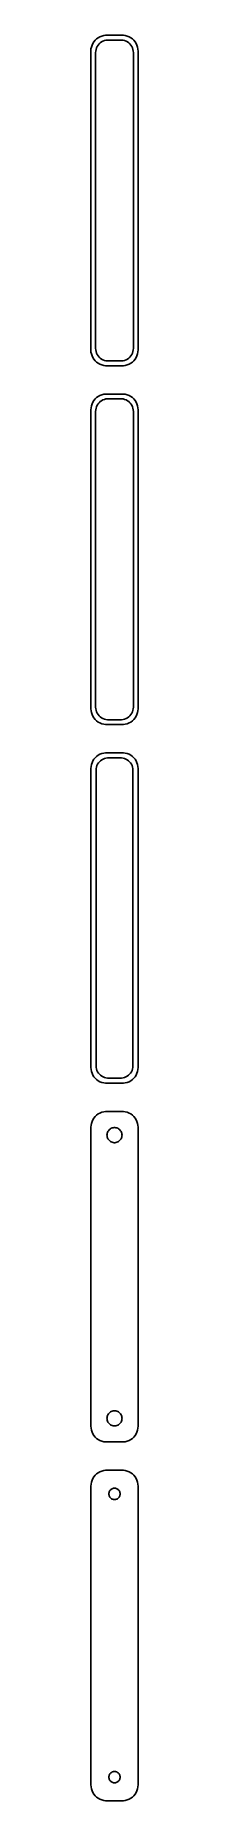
# Model space of a CAD drawing. Header units: metres. Extents: x -8 to 8, y 404 to 964.
import ezdxf

# ---------------------------------------------------------------- set-up
doc = ezdxf.new("R2010")
doc.units = ezdxf.units.M

msp = doc.modelspace()

# ---------------------------------------------------------------- linework, layer by layer
for p, q in [((-7.39999, 960.444), (-7.5, 960.444)), ((-7.5, 960.444), (-7.5, 863.556)), ((-7.34291, 960.743), (-7.39999, 960.444)), ((-7.14888, 961.341), (-7.34291, 960.743)), ((-6.88153, 961.909), (-7.14888, 961.341)), ((-6.54507, 962.439), (-6.88153, 961.909)), ((-6.14484, 962.923), (-6.54507, 962.439)), ((-5.68712, 963.353), (-6.14484, 962.923)), ((-6, 959), (-5.96844, 959.501)), ((-5.96844, 959.501), (-5.87433, 959.995)), ((-5.87433, 959.995), (-5.7191, 960.472)), ((-5.7191, 960.472), (-5.50522, 960.927)), ((-5.17912, 963.722), (-5.68712, 963.353)), ((-5.50522, 960.927), (-5.23605, 961.351)), ((-5.23605, 961.351), (-4.91586, 961.738)), ((-4.62889, 964.024), (-5.17912, 963.722)), ((-4.91586, 961.738), (-4.54968, 962.082)), ((-4.04507, 964.255), (-4.62889, 964.024)), ((-4.54968, 962.082), (-4.1433, 962.377)), ((-4.1433, 962.377), (-3.70311, 962.619)), ((-3.4369, 964.411), (-4.04507, 964.255)), ((-3.70311, 962.619), (-3.23605, 962.804)), ((-2.81395, 964.49), (-3.4369, 964.411)), ((-3.23605, 962.804), (-2.74951, 962.929)), ((2.81395, 964.49), (-2.81395, 964.49)), ((-2.74951, 962.929), (-2.25116, 962.992)), ((-2.25116, 962.992), (2.25116, 962.992)), ((2.25116, 962.992), (2.74951, 962.929)), ((2.74951, 962.929), (3.23605, 962.804)), ((3.4369, 964.411), (2.81395, 964.49)), ((3.23605, 962.804), (3.70311, 962.619)), ((4.04507, 964.255), (3.4369, 964.411)), ((3.70311, 962.619), (4.1433, 962.377)), ((4.62889, 964.024), (4.04507, 964.255)), ((4.1433, 962.377), (4.54968, 962.082)), ((4.54968, 962.082), (4.91586, 961.738)), ((5.17912, 963.722), (4.62889, 964.024)), ((4.91586, 961.738), (5.23605, 961.351)), ((5.68712, 963.353), (5.17912, 963.722)), ((5.23605, 961.351), (5.50522, 960.927)), ((5.50522, 960.927), (5.7191, 960.472)), ((6.14484, 962.923), (5.68712, 963.353)), ((5.7191, 960.472), (5.87433, 959.995)), ((5.87433, 959.995), (5.96844, 959.501)), ((5.96844, 959.501), (6, 959)), ((6.54507, 962.439), (6.14484, 962.923)), ((6.88153, 961.909), (6.54507, 962.439)), ((7.14888, 961.341), (6.88153, 961.909)), ((7.34291, 960.743), (7.14888, 961.341)), ((7.46057, 960.127), (7.34291, 960.743)), ((7.5, 959.5), (7.46057, 960.127)), ((7.5, 864.5), (7.5, 959.5)), ((-6, 865), (-6, 959)), ((6, 959), (6, 865)), ((-5.96844, 864.499), (-6, 865)), ((-5.87433, 864.005), (-5.96844, 864.499)), ((-5.7191, 863.528), (-5.87433, 864.005)), ((5.87433, 864.005), (5.7191, 863.528)), ((5.96844, 864.499), (5.87433, 864.005)), ((6, 865), (5.96844, 864.499)), ((7.46057, 863.873), (7.5, 864.5)), ((-7.5, 863.556), (-7.39999, 863.556)), ((-7.39999, 863.556), (-7.34291, 863.257)), ((-7.34291, 863.257), (-7.14888, 862.659)), ((-7.14888, 862.659), (-6.88153, 862.091)), ((-6.88153, 862.091), (-6.54507, 861.561)), ((-6.54507, 861.561), (-6.14484, 861.077)), ((-6.14484, 861.077), (-5.68712, 860.647)), ((-5.50522, 863.073), (-5.7191, 863.528)), ((-5.68712, 860.647), (-5.17912, 860.278)), ((-5.23605, 862.649), (-5.50522, 863.073)), ((-4.91586, 862.262), (-5.23605, 862.649)), ((-5.17912, 860.278), (-4.62889, 859.976)), ((-4.54968, 861.918), (-4.91586, 862.262)), ((-4.62889, 859.976), (-4.04507, 859.745)), ((-4.1433, 861.623), (-4.54968, 861.918)), ((-3.70311, 861.381), (-4.1433, 861.623)), ((-4.04507, 859.745), (-3.4369, 859.589)), ((-3.23605, 861.196), (-3.70311, 861.381)), ((-3.4369, 859.589), (-2.81395, 859.51)), ((-2.74951, 861.071), (-3.23605, 861.196)), ((-2.81395, 859.51), (2.81395, 859.51)), ((-2.25116, 861.008), (-2.74951, 861.071)), ((2.25116, 861.008), (-2.25116, 861.008)), ((2.74951, 861.071), (2.25116, 861.008)), ((3.23605, 861.196), (2.74951, 861.071)), ((2.81395, 859.51), (3.4369, 859.589)), ((3.70311, 861.381), (3.23605, 861.196)), ((3.4369, 859.589), (4.04507, 859.745)), ((4.1433, 861.623), (3.70311, 861.381)), ((4.04507, 859.745), (4.62889, 859.976)), ((4.54968, 861.918), (4.1433, 861.623)), ((4.91586, 862.262), (4.54968, 861.918)), ((4.62889, 859.976), (5.17912, 860.278)), ((5.23605, 862.649), (4.91586, 862.262)), ((5.17912, 860.278), (5.68712, 860.647)), ((5.50522, 863.073), (5.23605, 862.649)), ((5.7191, 863.528), (5.50522, 863.073)), ((5.68712, 860.647), (6.14484, 861.077)), ((6.14484, 861.077), (6.54507, 861.561)), ((6.54507, 861.561), (6.88153, 862.091)), ((6.88153, 862.091), (7.14888, 862.659)), ((7.14888, 862.659), (7.34291, 863.257)), ((7.34291, 863.257), (7.46057, 863.873)), ((-7.14888, 847.341), (-7.34291, 846.743)), ((-6.88153, 847.909), (-7.14888, 847.341)), ((-6.54507, 848.439), (-6.88153, 847.909)), ((-6.14484, 848.923), (-6.54507, 848.439)), ((-5.68712, 849.353), (-6.14484, 848.923)), ((-5.17912, 849.722), (-5.68712, 849.353)), ((-5.50522, 846.927), (-5.23605, 847.351)), ((-5.23605, 847.351), (-4.91586, 847.738)), ((-4.62889, 850.024), (-5.17912, 849.722)), ((-4.91586, 847.738), (-4.54968, 848.082)), ((-4.04507, 850.255), (-4.62889, 850.024)), ((-4.54968, 848.082), (-4.1433, 848.377)), ((-4.1433, 848.377), (-3.70311, 848.619)), ((-3.4369, 850.411), (-4.04507, 850.255)), ((-3.70311, 848.619), (-3.23605, 848.804)), ((-2.81395, 850.49), (-3.4369, 850.411)), ((-3.23605, 848.804), (-2.74951, 848.929)), ((2.81395, 850.49), (-2.81395, 850.49)), ((-2.74951, 848.929), (-2.25116, 848.992)), ((-2.25116, 848.992), (2.25116, 848.992)), ((2.25116, 848.992), (2.74951, 848.929)), ((2.74951, 848.929), (3.23605, 848.804)), ((3.4369, 850.411), (2.81395, 850.49)), ((3.23605, 848.804), (3.70311, 848.619)), ((4.04507, 850.255), (3.4369, 850.411)), ((3.70311, 848.619), (4.1433, 848.377)), ((4.62889, 850.024), (4.04507, 850.255)), ((4.1433, 848.377), (4.54968, 848.082)), ((4.54968, 848.082), (4.91586, 847.738)), ((5.17912, 849.722), (4.62889, 850.024)), ((4.91586, 847.738), (5.23605, 847.351)), ((5.68712, 849.353), (5.17912, 849.722)), ((5.23605, 847.351), (5.50522, 846.927)), ((6.14484, 848.923), (5.68712, 849.353)), ((6.54507, 848.439), (6.14484, 848.923)), ((6.88153, 847.909), (6.54507, 848.439)), ((7.14888, 847.341), (6.88153, 847.909)), ((7.34291, 846.743), (7.14888, 847.341)), ((-7.46057, 846.127), (-7.5, 845.5)), ((-7.5, 845.5), (-7.5, 750.5)), ((-7.34291, 846.743), (-7.46057, 846.127)), ((-6, 845), (-5.96844, 845.501)), ((-6, 751), (-6, 845)), ((-5.96844, 845.501), (-5.87433, 845.995)), ((-5.87433, 845.995), (-5.7191, 846.472)), ((-5.7191, 846.472), (-5.50522, 846.927)), ((5.50522, 846.927), (5.7191, 846.472)), ((5.7191, 846.472), (5.87433, 845.995)), ((5.87433, 845.995), (5.96844, 845.501)), ((5.96844, 845.501), (6, 845)), ((6, 845), (6, 751)), ((7.46057, 846.127), (7.34291, 846.743)), ((7.5, 845.5), (7.46057, 846.127)), ((7.5, 750.5), (7.5, 845.5)), ((-7.5, 750.5), (-7.46057, 749.873)), ((-7.46057, 749.873), (-7.34291, 749.257)), ((-7.34291, 749.257), (-7.14888, 748.659)), ((-7.14888, 748.659), (-6.88153, 748.091)), ((-6.88153, 748.091), (-6.54507, 747.561)), ((-6.54507, 747.561), (-6.14484, 747.077)), ((-6.14484, 747.077), (-5.68712, 746.647)), ((-5.96844, 750.499), (-6, 751)), ((-5.87433, 750.005), (-5.96844, 750.499)), ((-5.7191, 749.528), (-5.87433, 750.005)), ((-5.50522, 749.073), (-5.7191, 749.528)), ((-5.68712, 746.647), (-5.17912, 746.278)), ((-5.23605, 748.649), (-5.50522, 749.073)), ((-4.91586, 748.262), (-5.23605, 748.649)), ((-5.17912, 746.278), (-4.62889, 745.976)), ((-4.54968, 747.918), (-4.91586, 748.262)), ((-4.1433, 747.623), (-4.54968, 747.918)), ((-3.70311, 747.381), (-4.1433, 747.623)), ((-3.23605, 747.196), (-3.70311, 747.381)), ((-2.74951, 747.071), (-3.23605, 747.196)), ((-2.25116, 747.008), (-2.74951, 747.071)), ((2.25116, 747.008), (-2.25116, 747.008)), ((2.74951, 747.071), (2.25116, 747.008)), ((3.23605, 747.196), (2.74951, 747.071)), ((3.70311, 747.381), (3.23605, 747.196)), ((4.1433, 747.623), (3.70311, 747.381)), ((4.54968, 747.918), (4.1433, 747.623)), ((4.91586, 748.262), (4.54968, 747.918)), ((4.62889, 745.976), (5.17912, 746.278)), ((5.23605, 748.649), (4.91586, 748.262)), ((5.17912, 746.278), (5.68712, 746.647)), ((5.50522, 749.073), (5.23605, 748.649)), ((5.7191, 749.528), (5.50522, 749.073)), ((5.68712, 746.647), (6.14484, 747.077)), ((5.87433, 750.005), (5.7191, 749.528)), ((5.96844, 750.499), (5.87433, 750.005)), ((6, 751), (5.96844, 750.499)), ((6.14484, 747.077), (6.54507, 747.561)), ((6.54507, 747.561), (6.88153, 748.091)), ((6.88153, 748.091), (7.14888, 748.659)), ((7.14888, 748.659), (7.34291, 749.257)), ((7.34291, 749.257), (7.46057, 749.873)), ((7.46057, 749.873), (7.5, 750.5)), ((-4.62889, 745.976), (-4.04507, 745.745)), ((-4.04507, 745.745), (-3.4369, 745.589)), ((-3.4369, 745.589), (-2.81395, 745.51)), ((-2.81395, 745.51), (2.81395, 745.51)), ((2.81395, 745.51), (3.4369, 745.589)), ((3.4369, 745.589), (4.04507, 745.745)), ((4.04507, 745.745), (4.62889, 745.976)), ((-6.14484, 734.923), (-6.54507, 734.439)), ((-5.68712, 735.353), (-6.14484, 734.923)), ((-5.17912, 735.722), (-5.68712, 735.353)), ((-4.62889, 736.024), (-5.17912, 735.722)), ((-4.04507, 736.255), (-4.62889, 736.024)), ((-3.4369, 736.411), (-4.04507, 736.255)), ((-2.81395, 736.49), (-3.4369, 736.411)), ((2.81395, 736.49), (-2.81395, 736.49)), ((3.4369, 736.411), (2.81395, 736.49)), ((4.04507, 736.255), (3.4369, 736.411)), ((4.62889, 736.024), (4.04507, 736.255)), ((5.17912, 735.722), (4.62889, 736.024)), ((5.68712, 735.353), (5.17912, 735.722)), ((6.14484, 734.923), (5.68712, 735.353)), ((6.54507, 734.439), (6.14484, 734.923)), ((-7.46057, 732.127), (-7.5, 731.5)), ((-7.5, 731.5), (-7.5, 636.5)), ((-7.34291, 732.743), (-7.46057, 732.127)), ((-7.14888, 733.341), (-7.34291, 732.743)), ((-6.88153, 733.909), (-7.14888, 733.341)), ((-6.54507, 734.439), (-6.88153, 733.909)), ((-5.87262, 731), (-5.84209, 731.485)), ((-5.87262, 637), (-5.87262, 731)), ((-5.84209, 731.485), (-5.75096, 731.963)), ((-5.75096, 731.963), (-5.60068, 732.426)), ((-5.60068, 732.426), (-5.3936, 732.866)), ((-5.3936, 732.866), (-5.13301, 733.276)), ((-5.13301, 733.276), (-4.82301, 733.651)), ((-4.82301, 733.651), (-4.46851, 733.984)), ((-4.46851, 733.984), (-4.07506, 734.27)), ((-4.07506, 734.27), (-3.64888, 734.504)), ((-3.64888, 734.504), (-3.1967, 734.683)), ((-3.1967, 734.683), (-2.72565, 734.804)), ((-2.72565, 734.804), (-2.24316, 734.865)), ((-2.24316, 734.865), (2.24316, 734.865)), ((2.24316, 734.865), (2.72565, 734.804)), ((2.72565, 734.804), (3.1967, 734.683)), ((3.1967, 734.683), (3.64888, 734.504)), ((3.64888, 734.504), (4.07506, 734.27)), ((4.07506, 734.27), (4.46851, 733.984)), ((4.46851, 733.984), (4.82301, 733.651)), ((4.82301, 733.651), (5.13301, 733.276)), ((5.13301, 733.276), (5.3936, 732.866)), ((5.3936, 732.866), (5.60068, 732.426)), ((5.60068, 732.426), (5.75096, 731.963)), ((5.75096, 731.963), (5.84209, 731.485)), ((5.84209, 731.485), (5.87262, 731)), ((5.87262, 731), (5.87262, 637)), ((6.88153, 733.909), (6.54507, 734.439)), ((7.14888, 733.341), (6.88153, 733.909)), ((7.34291, 732.743), (7.14888, 733.341)), ((7.46057, 732.127), (7.34291, 732.743)), ((7.5, 731.5), (7.46057, 732.127)), ((7.5, 636.5), (7.5, 731.5)), ((-7.5, 636.5), (-7.46057, 635.873)), ((-7.46057, 635.873), (-7.34291, 635.257)), ((-7.34291, 635.257), (-7.14888, 634.659)), ((-7.14888, 634.659), (-6.88153, 634.091)), ((-6.88153, 634.091), (-6.54507, 633.561)), ((-5.84209, 636.515), (-5.87262, 637)), ((-5.75096, 636.037), (-5.84209, 636.515)), ((-5.60068, 635.574), (-5.75096, 636.037)), ((-5.3936, 635.134), (-5.60068, 635.574)), ((-5.13301, 634.724), (-5.3936, 635.134)), ((-4.82301, 634.349), (-5.13301, 634.724)), ((-4.46851, 634.016), (-4.82301, 634.349)), ((-4.07506, 633.73), (-4.46851, 634.016)), ((4.46851, 634.016), (4.07506, 633.73)), ((4.82301, 634.349), (4.46851, 634.016)), ((5.13301, 634.724), (4.82301, 634.349)), ((5.3936, 635.134), (5.13301, 634.724)), ((5.60068, 635.574), (5.3936, 635.134)), ((5.75096, 636.037), (5.60068, 635.574)), ((5.84209, 636.515), (5.75096, 636.037)), ((5.87262, 637), (5.84209, 636.515)), ((6.54507, 633.561), (6.88153, 634.091)), ((6.88153, 634.091), (7.14888, 634.659)), ((7.14888, 634.659), (7.34291, 635.257)), ((7.34291, 635.257), (7.46057, 635.873)), ((7.46057, 635.873), (7.5, 636.5)), ((-6.54507, 633.561), (-6.14484, 633.077)), ((-6.14484, 633.077), (-5.68712, 632.647)), ((-5.68712, 632.647), (-5.17912, 632.278)), ((-5.17912, 632.278), (-4.62889, 631.976)), ((-4.62889, 631.976), (-4.04507, 631.745)), ((-3.64888, 633.496), (-4.07506, 633.73)), ((-4.04507, 631.745), (-3.4369, 631.589)), ((-3.1967, 633.317), (-3.64888, 633.496)), ((-3.4369, 631.589), (-2.81395, 631.51)), ((-2.72565, 633.196), (-3.1967, 633.317)), ((-2.81395, 631.51), (2.81395, 631.51)), ((-2.24316, 633.135), (-2.72565, 633.196)), ((2.24316, 633.135), (-2.24316, 633.135)), ((2.72565, 633.196), (2.24316, 633.135)), ((3.1967, 633.317), (2.72565, 633.196)), ((2.81395, 631.51), (3.4369, 631.589)), ((3.64888, 633.496), (3.1967, 633.317)), ((3.4369, 631.589), (4.04507, 631.745)), ((4.07506, 633.73), (3.64888, 633.496)), ((4.04507, 631.745), (4.62889, 631.976)), ((4.62889, 631.976), (5.17912, 632.278)), ((5.17912, 632.278), (5.68712, 632.647)), ((5.68712, 632.647), (6.14484, 633.077)), ((6.14484, 633.077), (6.54507, 633.561)), ((-7.46057, 618.127), (-7.5, 617.5)), ((-7.5, 617.5), (-7.5, 522.5)), ((-7.34291, 618.743), (-7.46057, 618.127)), ((-7.14888, 619.341), (-7.34291, 618.743)), ((-6.88153, 619.909), (-7.14888, 619.341)), ((-6.54507, 620.439), (-6.88153, 619.909)), ((-6.14484, 620.923), (-6.54507, 620.439)), ((-5.68712, 621.353), (-6.14484, 620.923)), ((-5.17912, 621.722), (-5.68712, 621.353)), ((-4.62889, 622.024), (-5.17912, 621.722)), ((-4.04507, 622.255), (-4.62889, 622.024)), ((-3.4369, 622.411), (-4.04507, 622.255)), ((-2.81395, 622.49), (-3.4369, 622.411)), ((2.81395, 622.49), (-2.81395, 622.49)), ((-1.28598, 617.026), (-1.02187, 617.172)), ((-1.02187, 617.172), (-0.741638, 617.283)), ((-0.741638, 617.283), (-0.449707, 617.357)), ((-0.449707, 617.357), (-0.150696, 617.395)), ((-0.150696, 617.395), (0.150696, 617.395)), ((0.150696, 617.395), (0.449707, 617.357)), ((0.449707, 617.357), (0.741638, 617.283)), ((0.741638, 617.283), (1.02187, 617.172)), ((1.02187, 617.172), (1.28598, 617.026)), ((3.4369, 622.411), (2.81395, 622.49)), ((4.04507, 622.255), (3.4369, 622.411)), ((4.62889, 622.024), (4.04507, 622.255)), ((5.17912, 621.722), (4.62889, 622.024)), ((5.68712, 621.353), (5.17912, 621.722)), ((6.14484, 620.923), (5.68712, 621.353)), ((6.54507, 620.439), (6.14484, 620.923)), ((6.88153, 619.909), (6.54507, 620.439)), ((7.14888, 619.341), (6.88153, 619.909)), ((7.34291, 618.743), (7.14888, 619.341)), ((7.46057, 618.127), (7.34291, 618.743)), ((7.5, 617.5), (7.46057, 618.127)), ((7.5, 522.5), (7.5, 617.5)), ((-2.39999, 615), (-2.38107, 615.301)), ((-2.38107, 614.699), (-2.39999, 615)), ((-2.38107, 615.301), (-2.32458, 615.597)), ((-2.32458, 614.403), (-2.38107, 614.699)), ((-2.32458, 615.597), (-2.23146, 615.883)), ((-2.23146, 614.117), (-2.32458, 614.403)), ((-2.23146, 615.883), (-2.10313, 616.156)), ((-2.10313, 613.844), (-2.23146, 614.117)), ((-2.10313, 616.156), (-1.94164, 616.411)), ((-1.94164, 613.589), (-2.10313, 613.844)), ((-1.94164, 616.411), (-1.74951, 616.643)), ((-1.74951, 613.357), (-1.94164, 613.589)), ((-1.74951, 616.643), (-1.52982, 616.849)), ((-1.52982, 613.151), (-1.74951, 613.357)), ((-1.52982, 616.849), (-1.28598, 617.026)), ((-1.28598, 612.974), (-1.52982, 613.151)), ((-1.02187, 612.828), (-1.28598, 612.974)), ((-0.741638, 612.717), (-1.02187, 612.828)), ((-0.449707, 612.643), (-0.741638, 612.717)), ((-0.150696, 612.605), (-0.449707, 612.643)), ((0.150696, 612.605), (-0.150696, 612.605)), ((0.449707, 612.643), (0.150696, 612.605)), ((0.741638, 612.717), (0.449707, 612.643)), ((1.02187, 612.828), (0.741638, 612.717)), ((1.28598, 612.974), (1.02187, 612.828)), ((1.28598, 617.026), (1.52982, 616.849)), ((1.52982, 613.151), (1.28598, 612.974)), ((1.52982, 616.849), (1.74951, 616.643)), ((1.74951, 613.357), (1.52982, 613.151)), ((1.74951, 616.643), (1.94164, 616.411)), ((1.94164, 613.589), (1.74951, 613.357)), ((1.94164, 616.411), (2.10313, 616.156)), ((2.10313, 613.844), (1.94164, 613.589)), ((2.10313, 616.156), (2.23146, 615.883)), ((2.23146, 614.117), (2.10313, 613.844)), ((2.23146, 615.883), (2.32458, 615.597)), ((2.32458, 614.403), (2.23146, 614.117)), ((2.32458, 615.597), (2.38107, 615.301)), ((2.38107, 614.699), (2.32458, 614.403)), ((2.38107, 615.301), (2.39999, 615)), ((2.39999, 615), (2.38107, 614.699)), ((-0.741638, 527.283), (-0.449707, 527.357)), ((-0.449707, 527.357), (-0.150696, 527.395)), ((-0.150696, 527.395), (0.150696, 527.395)), ((0.150696, 527.395), (0.449707, 527.357)), ((0.449707, 527.357), (0.741638, 527.283)), ((-7.5, 522.5), (-7.46057, 521.873)), ((-7.46057, 521.873), (-7.34291, 521.257)), ((-2.39999, 525), (-2.38107, 525.301)), ((-2.38107, 524.699), (-2.39999, 525)), ((-2.38107, 525.301), (-2.32458, 525.597)), ((-2.32458, 524.403), (-2.38107, 524.699)), ((-2.32458, 525.597), (-2.23146, 525.883)), ((-2.23146, 524.117), (-2.32458, 524.403)), ((-2.23146, 525.883), (-2.10313, 526.156)), ((-2.10313, 523.844), (-2.23146, 524.117)), ((-2.10313, 526.156), (-1.94164, 526.411)), ((-1.94164, 523.589), (-2.10313, 523.844)), ((-1.94164, 526.411), (-1.74951, 526.643)), ((-1.74951, 523.357), (-1.94164, 523.589)), ((-1.74951, 526.643), (-1.52982, 526.849)), ((-1.52982, 523.151), (-1.74951, 523.357)), ((-1.52982, 526.849), (-1.28598, 527.026)), ((-1.28598, 522.974), (-1.52982, 523.151)), ((-1.28598, 527.026), (-1.02187, 527.172)), ((-1.02187, 522.828), (-1.28598, 522.974)), ((-1.02187, 527.172), (-0.741638, 527.283)), ((-0.741638, 522.717), (-1.02187, 522.828)), ((-0.449707, 522.643), (-0.741638, 522.717)), ((-0.150696, 522.605), (-0.449707, 522.643)), ((0.150696, 522.605), (-0.150696, 522.605)), ((0.449707, 522.643), (0.150696, 522.605)), ((0.741638, 522.717), (0.449707, 522.643)), ((0.741638, 527.283), (1.02187, 527.172)), ((1.02187, 522.828), (0.741638, 522.717)), ((1.02187, 527.172), (1.28598, 527.026)), ((1.28598, 522.974), (1.02187, 522.828)), ((1.28598, 527.026), (1.52982, 526.849)), ((1.52982, 523.151), (1.28598, 522.974)), ((1.52982, 526.849), (1.74951, 526.643)), ((1.74951, 523.357), (1.52982, 523.151)), ((1.74951, 526.643), (1.94164, 526.411)), ((1.94164, 523.589), (1.74951, 523.357)), ((1.94164, 526.411), (2.10313, 526.156)), ((2.10313, 523.844), (1.94164, 523.589)), ((2.10313, 526.156), (2.23146, 525.883)), ((2.23146, 524.117), (2.10313, 523.844)), ((2.23146, 525.883), (2.32458, 525.597)), ((2.32458, 524.403), (2.23146, 524.117)), ((2.32458, 525.597), (2.38107, 525.301)), ((2.38107, 524.699), (2.32458, 524.403)), ((2.38107, 525.301), (2.39999, 525)), ((2.39999, 525), (2.38107, 524.699)), ((7.34291, 521.257), (7.46057, 521.873)), ((7.46057, 521.873), (7.5, 522.5)), ((-7.34291, 521.257), (-7.14888, 520.659)), ((-7.14888, 520.659), (-6.88153, 520.091)), ((-6.88153, 520.091), (-6.54507, 519.561)), ((-6.54507, 519.561), (-6.14484, 519.077)), ((-6.14484, 519.077), (-5.68712, 518.647)), ((-5.68712, 518.647), (-5.17912, 518.278)), ((-5.17912, 518.278), (-4.62889, 517.976)), ((-4.62889, 517.976), (-4.04507, 517.745)), ((-4.04507, 517.745), (-3.4369, 517.589)), ((-3.4369, 517.589), (-2.81395, 517.51)), ((-2.81395, 517.51), (2.81395, 517.51)), ((2.81395, 517.51), (3.4369, 517.589)), ((3.4369, 517.589), (4.04507, 517.745)), ((4.04507, 517.745), (4.62889, 517.976)), ((4.62889, 517.976), (5.17912, 518.278)), ((5.17912, 518.278), (5.68712, 518.647)), ((5.68712, 518.647), (6.14484, 519.077)), ((6.14484, 519.077), (6.54507, 519.561)), ((6.54507, 519.561), (6.88153, 520.091)), ((6.88153, 520.091), (7.14888, 520.659)), ((7.14888, 520.659), (7.34291, 521.257)), ((-7.14888, 505.341), (-7.34291, 504.743)), ((-6.88153, 505.909), (-7.14888, 505.341)), ((-6.54507, 506.439), (-6.88153, 505.909)), ((-6.14484, 506.923), (-6.54507, 506.439)), ((-5.68712, 507.353), (-6.14484, 506.923)), ((-5.17912, 507.722), (-5.68712, 507.353)), ((-4.62889, 508.024), (-5.17912, 507.722)), ((-4.04507, 508.255), (-4.62889, 508.024)), ((-3.4369, 508.411), (-4.04507, 508.255)), ((-2.81395, 508.49), (-3.4369, 508.411)), ((2.81395, 508.49), (-2.81395, 508.49)), ((3.4369, 508.411), (2.81395, 508.49)), ((4.04507, 508.255), (3.4369, 508.411)), ((4.62889, 508.024), (4.04507, 508.255)), ((5.17912, 507.722), (4.62889, 508.024)), ((5.68712, 507.353), (5.17912, 507.722)), ((6.14484, 506.923), (5.68712, 507.353)), ((6.54507, 506.439), (6.14484, 506.923)), ((6.88153, 505.909), (6.54507, 506.439)), ((7.14888, 505.341), (6.88153, 505.909)), ((7.34291, 504.743), (7.14888, 505.341)), ((-7.46057, 504.127), (-7.5, 503.5)), ((-7.5, 503.5), (-7.5, 408.5)), ((-7.34291, 504.743), (-7.46057, 504.127)), ((-1.79999, 501), (-1.7858, 501.226)), ((-1.7858, 500.774), (-1.79999, 501)), ((-1.7858, 501.226), (-1.74344, 501.448)), ((-1.74344, 500.552), (-1.7858, 500.774)), ((-1.74344, 501.448), (-1.67358, 501.663)), ((-1.67358, 500.337), (-1.74344, 500.552)), ((-1.67358, 501.663), (-1.57735, 501.867)), ((-1.57735, 500.133), (-1.67358, 500.337)), ((-1.57735, 501.867), (-1.45622, 502.058)), ((-1.45622, 499.942), (-1.57735, 500.133)), ((-1.45622, 502.058), (-1.31213, 502.232)), ((-1.31213, 499.768), (-1.45622, 499.942)), ((-1.31213, 502.232), (-1.14735, 502.387)), ((-1.14735, 499.613), (-1.31213, 499.768)), ((-1.14735, 502.387), (-0.964478, 502.52)), ((-0.964478, 499.48), (-1.14735, 499.613)), ((-0.964478, 502.52), (-0.766388, 502.629)), ((-0.766388, 499.371), (-0.964478, 499.48)), ((-0.766388, 502.629), (-0.556229, 502.712)), ((-0.556229, 499.288), (-0.766388, 499.371)), ((-0.556229, 502.712), (-0.33728, 502.768)), ((-0.33728, 499.232), (-0.556229, 499.288)), ((-0.33728, 502.768), (-0.113022, 502.796)), ((-0.113022, 502.796), (0.113022, 502.796)), ((0.113022, 502.796), (0.33728, 502.768)), ((0.33728, 502.768), (0.556229, 502.712)), ((0.556229, 499.288), (0.33728, 499.232)), ((0.556229, 502.712), (0.766388, 502.629)), ((0.766388, 499.371), (0.556229, 499.288)), ((0.766388, 502.629), (0.964478, 502.52)), ((0.964478, 499.48), (0.766388, 499.371)), ((0.964478, 502.52), (1.14735, 502.387)), ((1.14735, 499.613), (0.964478, 499.48)), ((1.14735, 502.387), (1.31213, 502.232)), ((1.31213, 499.768), (1.14735, 499.613)), ((1.31213, 502.232), (1.45622, 502.058)), ((1.45622, 499.942), (1.31213, 499.768)), ((1.45622, 502.058), (1.57735, 501.867)), ((1.57735, 500.133), (1.45622, 499.942)), ((1.57735, 501.867), (1.67358, 501.663)), ((1.67358, 500.337), (1.57735, 500.133)), ((1.67358, 501.663), (1.74344, 501.448)), ((1.74344, 500.552), (1.67358, 500.337)), ((1.74344, 501.448), (1.7858, 501.226)), ((1.7858, 500.774), (1.74344, 500.552)), ((1.7858, 501.226), (1.79999, 501)), ((1.79999, 501), (1.7858, 500.774)), ((7.46057, 504.127), (7.34291, 504.743)), ((7.5, 503.5), (7.46057, 504.127)), ((7.5, 408.5), (7.5, 503.5)), ((-0.113022, 499.204), (-0.33728, 499.232)), ((0.113022, 499.204), (-0.113022, 499.204)), ((0.33728, 499.232), (0.113022, 499.204)), ((-1.79999, 411), (-1.7858, 411.226)), ((-1.7858, 410.774), (-1.79999, 411)), ((-1.7858, 411.226), (-1.74344, 411.448)), ((-1.74344, 410.552), (-1.7858, 410.774)), ((-1.74344, 411.448), (-1.67358, 411.663)), ((-1.67358, 410.337), (-1.74344, 410.552)), ((-1.67358, 411.663), (-1.57735, 411.867)), ((-1.57735, 410.133), (-1.67358, 410.337)), ((-1.57735, 411.867), (-1.45622, 412.058)), ((-1.45622, 409.942), (-1.57735, 410.133)), ((-1.45622, 412.058), (-1.31213, 412.232)), ((-1.31213, 409.768), (-1.45622, 409.942)), ((-1.31213, 412.232), (-1.14735, 412.387)), ((-1.14735, 409.613), (-1.31213, 409.768)), ((-1.14735, 412.387), (-0.964478, 412.52)), ((-0.964478, 409.48), (-1.14735, 409.613)), ((-0.964478, 412.52), (-0.766388, 412.629)), ((-0.766388, 412.629), (-0.556229, 412.712)), ((-0.556229, 412.712), (-0.33728, 412.768)), ((-0.33728, 412.768), (-0.113022, 412.796)), ((-0.113022, 412.796), (0.113022, 412.796)), ((0.113022, 412.796), (0.33728, 412.768)), ((0.33728, 412.768), (0.556229, 412.712)), ((0.556229, 412.712), (0.766388, 412.629)), ((0.766388, 412.629), (0.964478, 412.52)), ((0.964478, 412.52), (1.14735, 412.387)), ((1.14735, 409.613), (0.964478, 409.48)), ((1.14735, 412.387), (1.31213, 412.232)), ((1.31213, 409.768), (1.14735, 409.613)), ((1.31213, 412.232), (1.45622, 412.058)), ((1.45622, 409.942), (1.31213, 409.768)), ((1.45622, 412.058), (1.57735, 411.867)), ((1.57735, 410.133), (1.45622, 409.942)), ((1.57735, 411.867), (1.67358, 411.663)), ((1.67358, 410.337), (1.57735, 410.133)), ((1.67358, 411.663), (1.74344, 411.448)), ((1.74344, 410.552), (1.67358, 410.337)), ((1.74344, 411.448), (1.7858, 411.226)), ((1.7858, 410.774), (1.74344, 410.552)), ((1.7858, 411.226), (1.79999, 411)), ((1.79999, 411), (1.7858, 410.774)), ((-7.5, 408.5), (-7.46057, 407.873)), ((-7.46057, 407.873), (-7.34291, 407.257)), ((-7.34291, 407.257), (-7.14888, 406.659)), ((-7.14888, 406.659), (-6.88153, 406.091)), ((-6.88153, 406.091), (-6.54507, 405.561)), ((-6.54507, 405.561), (-6.14484, 405.077)), ((-6.14484, 405.077), (-5.68712, 404.647)), ((-5.68712, 404.647), (-5.17912, 404.278)), ((-5.17912, 404.278), (-4.62889, 403.976)), ((-4.62889, 403.976), (-4.04507, 403.745)), ((-0.766388, 409.371), (-0.964478, 409.48)), ((-0.556229, 409.288), (-0.766388, 409.371)), ((-0.33728, 409.232), (-0.556229, 409.288)), ((-0.113022, 409.204), (-0.33728, 409.232)), ((0.113022, 409.204), (-0.113022, 409.204)), ((0.33728, 409.232), (0.113022, 409.204)), ((0.556229, 409.288), (0.33728, 409.232)), ((0.766388, 409.371), (0.556229, 409.288)), ((0.964478, 409.48), (0.766388, 409.371)), ((4.04507, 403.745), (4.62889, 403.976)), ((4.62889, 403.976), (5.17912, 404.278)), ((5.17912, 404.278), (5.68712, 404.647)), ((5.68712, 404.647), (6.14484, 405.077)), ((6.14484, 405.077), (6.54507, 405.561)), ((6.54507, 405.561), (6.88153, 406.091)), ((6.88153, 406.091), (7.14888, 406.659)), ((7.14888, 406.659), (7.34291, 407.257)), ((7.34291, 407.257), (7.46057, 407.873)), ((7.46057, 407.873), (7.5, 408.5)), ((-4.04507, 403.745), (-3.4369, 403.589)), ((-3.4369, 403.589), (-2.81395, 403.51)), ((-2.81395, 403.51), (2.81395, 403.51)), ((2.81395, 403.51), (3.4369, 403.589)), ((3.4369, 403.589), (4.04507, 403.745))]:
    msp.add_line(p, q)

doc.saveas('drawing.dxf')
